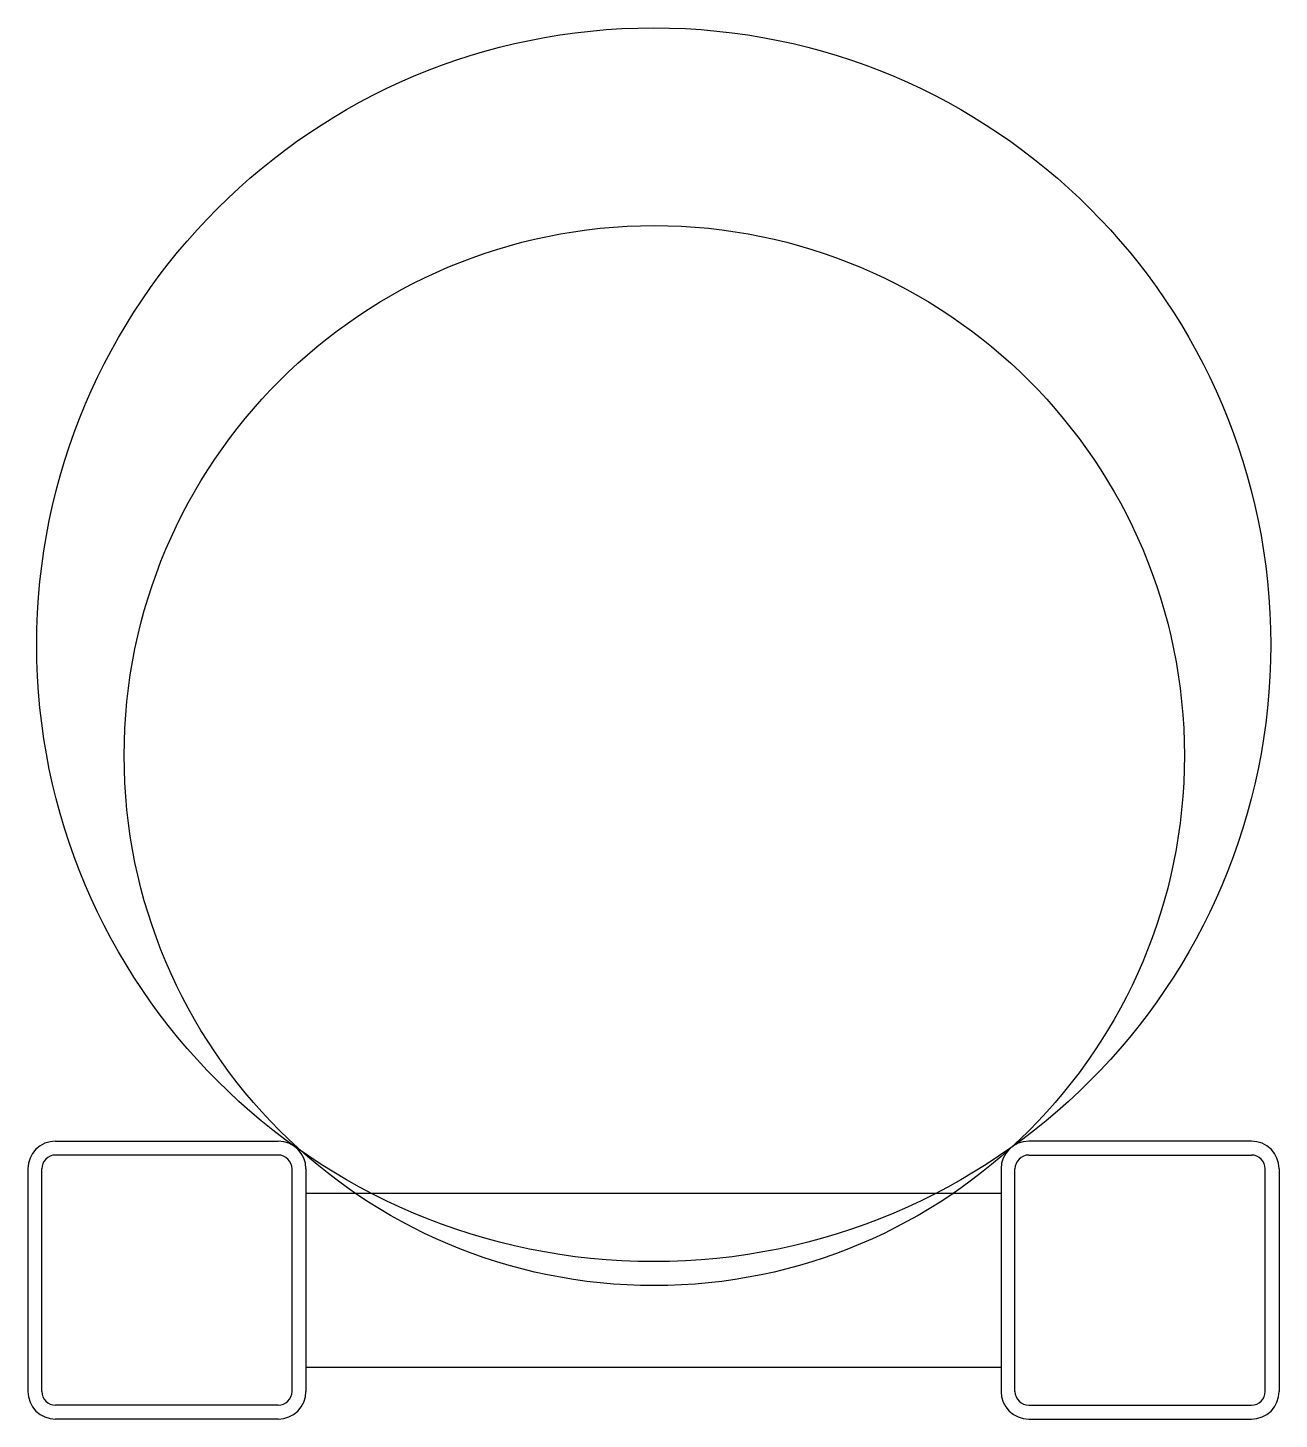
# Model space of a CAD drawing. Extents: x -180 to 180, y 0 to 400.
import ezdxf

# ---------------------------------------------------------------- set-up
doc = ezdxf.new("R2010")
doc.units = 0
doc.linetypes.add('LTYPE_6', pattern=[675, 450, -112.5, 0, -112.5])
doc.layers.add('DIE___BOOLSTER', color=7, linetype='CONTINUOUS')
doc.layers.add('KASETA', color=135, linetype='LTYPE_6')

msp = doc.modelspace()

# ---------------------------------------------------------------- linework, layer by layer
at = {"layer": 'DIE___BOOLSTER', "color": 151, "linetype": 'CONTINUOUS'}
msp.add_circle((0.06, 222.83), 177.5, dxfattribs=at)
at = {"layer": 'DIE___BOOLSTER', "color": 15, "linetype": 'CONTINUOUS'}
msp.add_circle((0.23, 190.93), 152.5, dxfattribs=at)
at = {"layer": 'KASETA', "linetype": 'CONTINUOUS'}
for p, q in [((-172, 80), (-108, 80)), ((172, 80), (108, 80)), ((-108, 76), (-172, 76)), ((108, 76), (172, 76)), ((-180, 72), (-180, 8)), ((-176, 8), (-176, 72)), ((-104, 8), (-104, 72)), ((-100, 72), (-100, 8)), ((100, 72), (100, 8)), ((104, 8), (104, 72)), ((176, 8), (176, 72)), ((180, 72), (180, 8)), ((-100, 65), (100, 65)), ((-100, 15), (100, 15)), ((-108, 4), (-172, 4)), ((-108, 0), (-172, 0)), ((108, 4), (172, 4)), ((108, 0), (172, 0))]:
    msp.add_line(p, q, dxfattribs=at)
for centre, radius, start, end in [((-172, 72), 8, 90, 180), ((-108, 72), 8, 0, 90), ((108, 72), 8, 90, 180), ((172, 72), 8, 0, 90), ((-172, 72), 4, 90, 180), ((-108, 72), 4, 0, 90), ((108, 72), 4, 90, 180), ((172, 72), 4, 0, 90), ((-172, 8), 8, 180, 270), ((-172, 8), 4, 180, 270), ((-108, 8), 8, 270, 0), ((-108, 8), 4, 270, 0), ((108, 8), 8, 180, 270), ((108, 8), 4, 180, 270), ((172, 8), 4, 270, 0), ((172, 8), 8, 270, 0)]:
    msp.add_arc(centre, radius, start, end, dxfattribs=at)

doc.saveas('drawing.dxf')
